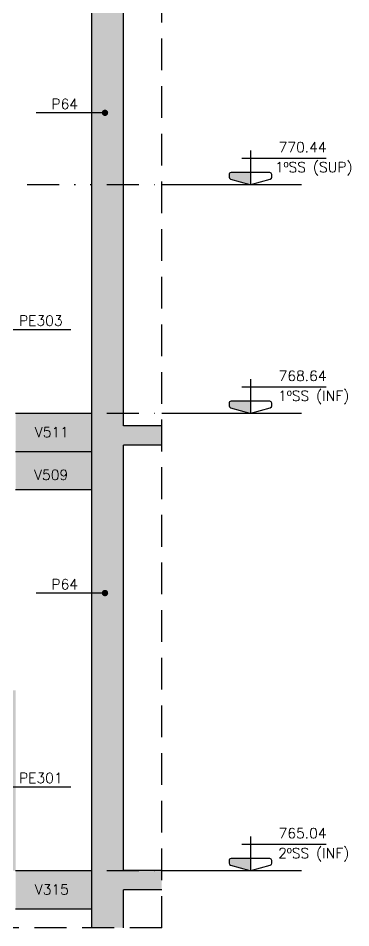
# Model space of a CAD drawing. Header units: millimetres. Extents: x 7530 to 14400, y -7174 to -2969.
# Drawn here: x 8556 to 8818, y -5820 to -5104 of the extents above; entities that cross this region are included whole.
import ezdxf
from ezdxf import colors
from ezdxf.entities.mleader import LeaderData, LeaderLine
from ezdxf.enums import TextEntityAlignment as Align
from ezdxf.math import Vec2, Vec3

# ---------------------------------------------------------------- set-up
doc = ezdxf.new("R2010")
doc.units = ezdxf.units.MM
doc.header["$LTSCALE"] = 50
doc.linetypes.add('DASHED', pattern=[0.75, 0.5, -0.25])
doc.linetypes.add('DIVIDE2', pattern=[0.625, 0.25, -0.125, 0, -0.125, 0, -0.125])
for name, color, linetype in [('F-AUX-RED', 1, 'Continuous'), ('F-CORTE', 4, 'Continuous'), ('F-EIXOS-DET', 1, 'Continuous'), ('F-NÍVEL-VISTA', 2, 'Continuous'), ('F-SOLIDO', 71, 'Continuous'), ('F-TEXTO', 6, 'Continuous'), ('F-TEXTO-YELLOW', 2, 'Continuous'), ('F-VISTA', 2, 'Continuous'), ('F-VISTA SÓLIDO', 254, 'Continuous')]:
    doc.layers.add(name, color=color, linetype=linetype)
doc.styles.add('MCP', font='romans.shx')
doc.styles.add('ROMANS', font='romans.shx')
doc.styles.get("Standard").update_dxf_attribs({"font": 'romans.shx'})

# ---------------------------------------------------------------- blocks, each defined once
blk = doc.blocks.new('A$C641cacc2')
at = {"layer": 'F-EIXOS-DET'}
for points in [[(13416.17, -5663.79), (13306.17, -5663.79)], [(14211.67, -5663.79), (14321.67, -5663.79)]]:
    blk.add_lwpolyline(points, dxfattribs=at)
at = {"layer": 'F-EIXOS-DET', "color": 252, "linetype": 'DIVIDE2', "ltscale": 2}
blk.add_lwpolyline([(13416.17, -5663.79), (14211.67, -5663.79)], dxfattribs=at)
blk = doc.blocks.new('_DOT')
at = {"color": 0, "linetype": 'ByBlock'}
blk.add_line((-0.5, 0), (-1, 0), dxfattribs=at)
at = {"color": 0, "linetype": 'ByBlock', "const_width": 0.5}
blk.add_lwpolyline([(-0.25, 0, 1), (0.25, 0, 1)], format="xyb", close=True, dxfattribs=at)
blk = doc.blocks.new('Nível - Vista')
at = {"layer": 'F-NÍVEL-VISTA'}
blk.add_hatch(color=71, dxfattribs=at).paths.add_polyline_path([(0, 0.238), (-0.38, 0.238, 0.414214), (-0.42, 0.198), (-0.42, 0.148, 0.331206), (-0.391, 0.11), (-0.011, 0.002, 0.072993), (0, 0)])
at = {"layer": 'F-NÍVEL-VISTA', "color": 2}
for p, q in [((0, 0.67), (0, 0)), ((-0.168, 0.521), (1.493, 0.521))]:
    blk.add_line(p, q, dxfattribs=at)
blk.add_lwpolyline([(-0.011, 0.002, 0.146769), (0.011, 0.002), (0.391, 0.11, 0.331206), (0.42, 0.148), (0.42, 0.198, 0.414214), (0.38, 0.238), (-0.38, 0.238, 0.414214), (-0.42, 0.198), (-0.42, 0.148, 0.331206), (-0.391, 0.11), (-0.011, 0.002, 0.146769), (0.011, 0.002)], format="xyb", dxfattribs=at)
at = {"layer": 'F-TEXTO', "color": 3, "style": 'MCP'}
for tag, p in [('NÍVEL', (1.026, 0.636)), ('NÍVEL_DETALHE', (1.02, 0.186))]:
    blk.add_attdef(tag, text='', height=0.2, dxfattribs=at).set_placement(p, align=Align.CENTER)

msp = doc.modelspace()

# ---------------------------------------------------------------- hatches: boundary and pattern name
at = {"layer": 'F-SOLIDO'}
h = msp.add_hatch(color=256, dxfattribs=at)
h.dxf.hatch_style = 1
h.paths.add_polyline_path([(8639.028, -3562.927), (8639.028, -3502.927), (8614.028, -3502.927), (8614.028, -5819.927), (8639.028, -5819.927), (8639.028, -5789.927), (8669.028, -5789.927), (8669.028, -5774.927), (8639.028, -5774.927), (8639.028, -5439.925), (8669.028, -5439.925), (8669.028, -5424.925), (8639.028, -5424.925), (8639.028, -4942.927), (8669.028, -4942.927), (8669.028, -4928.927), (8639.028, -4928.927), (8639.028, -4602.927), (8669.028, -4602.927), (8669.028, -4588.927), (8639.028, -4588.927), (8639.028, -4260.927), (8669.028, -4260.927), (8669.028, -4246.927), (8639.028, -4246.927), (8639.028, -3918.927), (8669.028, -3918.927), (8669.028, -3904.927), (8639.028, -3904.927), (8639.028, -3576.927), (8669.028, -3576.927), (8669.028, -3562.927)])
at = {"layer": 'F-VISTA SÓLIDO'}
h = msp.add_hatch(color=256, dxfattribs=at)
h.dxf.hatch_style = 1
h.paths.add_polyline_path([(8111.123, -5427.927), (7928.528, -5427.927), (7928.528, -5474.927), (8184.234, -5474.927)])
h.paths.add_polyline_path([(8535.028, -5414.927), (8211.156, -5414.927), (8190.934, -5427.927), (8174.528, -5427.927), (8174.528, -5429.927), (8172.528, -5429.927), (8172.528, -5445.927), (8202.528, -5445.927), (8202.528, -5447.927), (8200.528, -5447.927), (8200.528, -5463.927), (8230.528, -5463.927), (8230.528, -5465.927), (8228.528, -5465.927), (8228.528, -5474.927), (8535.028, -5474.927)])
h.paths.add_polyline_path([(8614.028, -5444.927), (8554.028, -5444.927), (8554.028, -5474.927), (8614.028, -5474.927)])
h.paths.add_polyline_path([(8614.028, -5414.927), (8554.028, -5414.927), (8554.028, -5444.927), (8614.028, -5444.927)])
h = msp.add_hatch(color=256, dxfattribs=at)
h.dxf.hatch_style = 1
h.paths.add_polyline_path([(8535.028, -5819.927), (8535.028, -5789.927), (7928.528, -5789.927), (7928.528, -5819.927)])
h.paths.add_polyline_path([(8614.028, -5804.927), (8614.028, -5774.927), (8554.028, -5774.927), (8554.028, -5804.927)])
h.paths.add_polyline_path([(8554.028, -5632.927), (8535.028, -5632.927), (8535.028, -5774.927), (8554.028, -5774.927)])

# ---------------------------------------------------------------- linework, layer by layer
at = {"layer": 'F-AUX-RED', "color": 1, "linetype": 'DASHED'}
for q in [(8669.028, -3502.927), (7873.528, -5819.927)]:
    msp.add_line((8669.028, -5819.927), q, dxfattribs=at)
at = {"layer": 'F-CORTE'}
for p, q in [((8614.028, -5819.927), (8614.028, -3502.927)), ((8639.028, -5424.925), (8639.028, -4942.927)), ((8639.028, -5774.927), (8639.028, -5439.925)), ((8669.028, -5774.927), (8639.028, -5774.927)), ((8669.028, -5789.927), (8639.028, -5789.927)), ((8639.028, -5819.927), (8639.028, -5789.927))]:
    msp.add_line(p, q, dxfattribs=at)
for points in [[(8669.028, -5424.925), (8639.028, -5424.925)], [(8669.028, -5439.925), (8639.028, -5439.925)]]:
    msp.add_lwpolyline(points, dxfattribs=at)
at = {"layer": 'F-VISTA'}
for points in [[(8554.028, -5414.927), (8614.028, -5414.927)], [(8554.028, -5444.927), (8614.028, -5444.927)], [(8554.028, -5474.927), (8614.028, -5474.927)], [(8554.028, -5774.927), (8614.028, -5774.927)], [(8554.028, -5804.927), (8614.028, -5804.927)]]:
    msp.add_lwpolyline(points, dxfattribs=at)

# ---------------------------------------------------------------- block references
at = {"layer": 'F-EIXOS-DET'}
for p in [(-5542.644, 428.866), (-5542.644, 248.866), (-5542.644, -111.134)]:
    msp.add_blockref('A$C641cacc2', p, dxfattribs=at)
at = {"layer": 'F-NÍVEL-VISTA', "linetype": 'Continuous', "xscale": 40, "yscale": 40, "zscale": 40}
for p, values in [((8738.777, -5234.932), {'NÍVEL': '770.44'}), ((8738.777, -5414.932), {'NÍVEL': '768.64'}), ((8738.777, -5774.932), {'NÍVEL': '765.04'})]:
    msp.add_blockref('Nível - Vista', p, dxfattribs=at).add_auto_attribs(values)

# ---------------------------------------------------------------- texts
at = {"layer": 'F-TEXTO', "color": 3, "style": 'MCP'}
for s, p in [('1ºSS (SUP)', (8788.59, -5225.13)), ('1ºSS (INF)', (8788.59, -5405.13)), ('2ºSS (INF)', (8788.59, -5765.13))]:
    msp.add_text(s, height=8, dxfattribs=at).set_placement(p, align=Align.CENTER)
at = {"layer": 'F-TEXTO-YELLOW'}
for s, style, p in [('P64', 'MCP', (8582.251, -5175.495)), ('PE303', 'MCP', (8556.804, -5346.042)), ('V511', 'MCP', (8569.211, -5433.751)), ('V509', 'ROMANS', (8568.638, -5467.42)), ('P64', 'MCP', (8582.251, -5553.515)), ('PE301', 'MCP', (8556.804, -5706.042)), ('V315', 'MCP', (8569.211, -5793.751))]:
    msp.add_text(s, height=8, dxfattribs=dict(at, style=style)).set_placement(p)

# ---------------------------------------------------------------- leaders
at = {"layer": 'F-AUX-RED'}
ml = msp.add_multileader_mtext('Standard', dxfattribs=at)
ml.set_content('', color=256)
ml.set_leader_properties()
ml.set_arrow_properties(name='DOT')
ml.build(insert=Vec2(0, 0))
ml.multileader.update_dxf_attribs({"text_right_attachment_type": 6, "text_top_attachment_type": 0, "text_bottom_attachment_type": 0, "dogleg_length": 0.36, "arrow_head_size": 5})
ctx = ml.context
ctx.base_point, ctx.char_height, ctx.arrow_head_size, ctx.landing_gap_size, ctx.plane_origin = Vec3(8570.064, -5178.321), 0.18, 5, 0.09, Vec3(8624.382, -5178.411)
ctx.right_attachment, ctx.text_align_type = 6, 2
notes = []
notes.append((ctx, [(0, (1, 1, 0), (8603.737, -5178.411), (-1, 0), 33.493, [(0, [(8624.382, -5178.411)], 256, [])])]))
ctx.mtext.insert, ctx.mtext.rotation, ctx.mtext.alignment, ctx.mtext.flow_direction = Vec3(8570.154, -5178.231), -3.1415927, 3, 5
ml = msp.add_multileader_mtext('Standard', dxfattribs=at)
ml.set_content('', color=256)
ml.set_leader_properties()
ml.set_arrow_properties(name='DOT')
ml.build(insert=Vec2(0, 0))
ml.multileader.update_dxf_attribs({"text_right_attachment_type": 6, "dogleg_length": 0.36, "arrow_head_size": 5})
ctx = ml.context
ctx.base_point, ctx.char_height, ctx.arrow_head_size, ctx.landing_gap_size, ctx.plane_origin = Vec3(8597.381, -5348.957), 0.18, 5, 0.09, Vec3(8549.153, -5330.957)
ctx.right_attachment = 6
notes.append((ctx, [(0, (1, 1, 0), (8563.888, -5348.957), (1, 0), 33.493, [(0, [(8549.153, -5348.957)], 0, [])])]))
ctx.mtext.insert, ctx.mtext.rotation, ctx.mtext.flow_direction = Vec3(8597.471, -5348.867), -3.1415927, 5
ml = msp.add_multileader_mtext('Standard', dxfattribs=at)
ml.set_content('', color=256)
ml.set_leader_properties()
ml.set_arrow_properties(name='DOT')
ml.build(insert=Vec2(0, 0))
ml.multileader.update_dxf_attribs({"text_right_attachment_type": 6, "text_top_attachment_type": 0, "text_bottom_attachment_type": 0, "dogleg_length": 0.36, "arrow_head_size": 5})
ctx = ml.context
ctx.base_point, ctx.char_height, ctx.arrow_head_size, ctx.landing_gap_size, ctx.plane_origin = Vec3(8570.064, -5556.34), 0.18, 5, 0.09, Vec3(8624.382, -5556.43)
ctx.right_attachment, ctx.text_align_type = 6, 2
notes.append((ctx, [(0, (1, 1, 0), (8603.737, -5556.43), (-1, 0), 33.493, [(0, [(8624.382, -5556.43)], 256, [])])]))
ctx.mtext.insert, ctx.mtext.rotation, ctx.mtext.alignment, ctx.mtext.flow_direction = Vec3(8570.154, -5556.25), -3.1415927, 3, 5
ml = msp.add_multileader_mtext('Standard', dxfattribs=at)
ml.set_content('', color=256)
ml.set_leader_properties()
ml.set_arrow_properties(name='DOT')
ml.build(insert=Vec2(0, 0))
ml.multileader.update_dxf_attribs({"text_right_attachment_type": 6, "dogleg_length": 0.36, "arrow_head_size": 5})
ctx = ml.context
ctx.base_point, ctx.char_height, ctx.arrow_head_size, ctx.landing_gap_size, ctx.plane_origin = Vec3(8597.381, -5708.957), 0.18, 5, 0.09, Vec3(8549.153, -5690.957)
ctx.right_attachment = 6
notes.append((ctx, [(0, (1, 1, 0), (8563.888, -5708.957), (1, 0), 33.493, [(0, [(8549.153, -5708.957)], 0, [])])]))
ctx.mtext.insert, ctx.mtext.rotation, ctx.mtext.flow_direction = Vec3(8597.471, -5708.867), -3.1415927, 5
for ctx, leaders in notes:
    for number, flags, end, landing, length, lines in leaders:
        leader = LeaderData()
        leader.index, (leader.has_last_leader_line, leader.has_dogleg_vector, leader.attachment_direction) = number, flags
        leader.last_leader_point, leader.dogleg_vector, leader.dogleg_length = Vec3(end), Vec3(landing), length
        for number, points, colour, breaks in lines:
            line = LeaderLine()
            line.index, line.vertices, line.color, line.breaks = number, Vec3.list(points), colors.encode_raw_color(colour), breaks
            leader.lines.append(line)
        ctx.leaders.append(leader)

doc.saveas('drawing.dxf')
